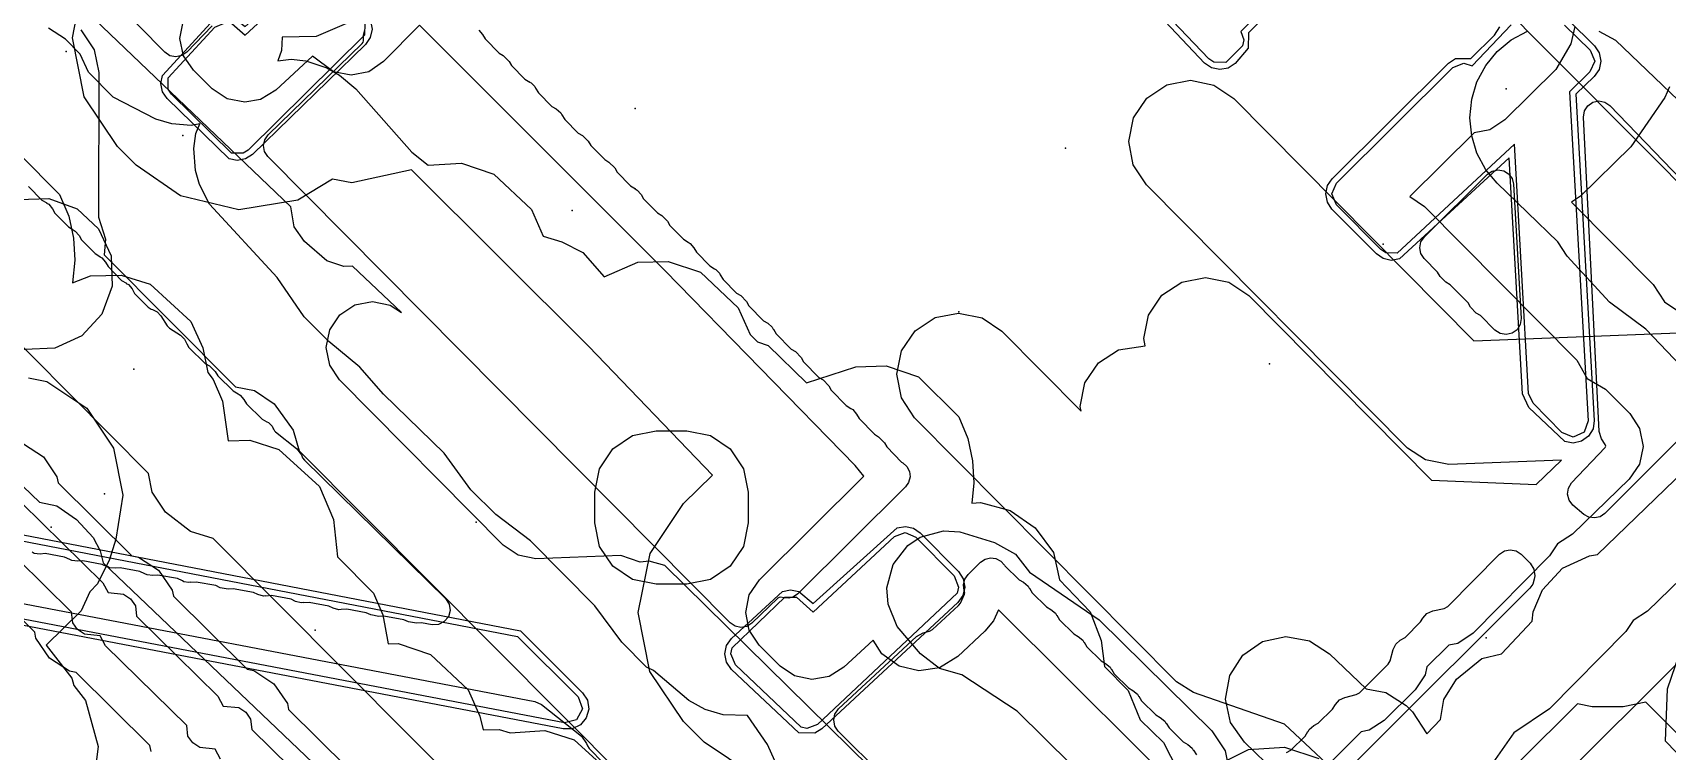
# Model space of a CAD drawing. Header units: metres. Extents: x -2677 to -840, y 169 to 1487.
# Drawn here: x -2070.3 to -2017.1, y 736 to 759.4 of the extents above; entities that cross this region are included whole.
import ezdxf

# ---------------------------------------------------------------- set-up
doc = ezdxf.new("R2010")
doc.units = ezdxf.units.M
for name, color, linetype in [('AI_GREENING_EXCLUSIONS', 1, 'Continuous'), ('AI_GREENING_LAWN', 82, 'Continuous'), ('AI_GREENING_REJECTED', 6, 'Continuous')]:
    doc.layers.add(name, color=color, linetype=linetype)

msp = doc.modelspace()

# ---------------------------------------------------------------- linework, layer by layer
at = {"layer": 'AI_GREENING_EXCLUSIONS'}
for points in [[(-2009.949, 688.094), (-2036.796, 715.169), (-2037.536, 715.399), (-2038.355, 716.026), (-2038.787, 716.677), (-2038.907, 717.291), (-2064.391, 742.912), (-2065.131, 743.141), (-2065.949, 743.769), (-2066.381, 744.419), (-2066.501, 745.034), (-2071.59, 750.15), (-2088.021, 767.465)], [(-2046.83, 735.221), (-2048.408, 736.283), (-2049.086, 736.959), (-2050.175, 738.585), (-2050.557, 740.505), (-2050.171, 742.425), (-2049.078, 744.049), (-2048.142, 744.978), (-2052.17, 749.166), (-2057.934, 754.913), (-2059.877, 754.496), (-2060.513, 754.617), (-2061.636, 753.927), (-2063.562, 753.62), (-2065.46, 754.073), (-2066.902, 755.075), (-2067.509, 755.68), (-2068.596, 757.3), (-2068.979, 759.213), (-2068.602, 761.127)], [(-2037.66, 730.194), (-2049.691, 742.032), (-2050.199, 742.176), (-2050.488, 742.143), (-2051.118, 742.359), (-2053.892, 742.255), (-2054.466, 742.372), (-2054.951, 742.699), (-2060.279, 748.075), (-2060.602, 748.563), (-2060.714, 749.137), (-2060.597, 749.711), (-2060.27, 750.196), (-2059.781, 750.519), (-2059.207, 750.63), (-2058.633, 750.514), (-2058.269, 750.268), (-2059.854, 751.786), (-2060.142, 751.766), (-2060.697, 751.953), (-2061.421, 752.585), (-2061.757, 753.065), (-2061.869, 753.716), (-2069.473, 760.998)], [(-2015.757, 753.564), (-2022.907, 760.759)], [(-2086.213, 760.101), (-2070.581, 744.607), (-2070.051, 744.101), (-2069.482, 743.976), (-2068.841, 743.531), (-2068.304, 742.944), (-2068.071, 742.515), (-2067.979, 742.125), (-2033.634, 709.363), (-2032.858, 709.186), (-2032.561, 708.974), (-2031.189, 708.552), (-2010.872, 711.37)], [(-2086.213, 760.101), (-2070.581, 744.607), (-2070.051, 744.101), (-2069.482, 743.976), (-2068.841, 743.531), (-2068.304, 742.944), (-2068.071, 742.515), (-2067.979, 742.125), (-2033.634, 709.363), (-2032.858, 709.186), (-2032.561, 708.974), (-2031.189, 708.552), (-2010.872, 711.37)], [(-2046.016, 735.457), (-2046.346, 736.208), (-2047, 737.151), (-2047.792, 737.169), (-2048.377, 737.348), (-2048.904, 737.634), (-2050.055, 738.613), (-2050.283, 738.729), (-2051.094, 739.54), (-2051.97, 740.726), (-2054.066, 742.838), (-2055.193, 743.692), (-2056.003, 744.503), (-2056.879, 745.689), (-2058.848, 747.609), (-2059.621, 748.496), (-2060.626, 749.326), (-2061.436, 750.136), (-2062.307, 751.408), (-2064.511, 753.795), (-2064.841, 754.444), (-2064.967, 754.893), (-2065.024, 755.611), (-2064.964, 756.097), (-2064.829, 756.419), (-2065.109, 756.36), (-2065.744, 756.419), (-2066.261, 756.572), (-2067.648, 757.285), (-2068.458, 758.095), (-2068.721, 758.683), (-2069.203, 759.169), (-2069.761, 759.529)], [(-2068.699, 759.476), (-2068.268, 758.826), (-2068.118, 758.089), (-2068.133, 753.378), (-2067.9, 752.663), (-2067.94, 752.152), (-2063.663, 747.852), (-2063.053, 747.729), (-2062.406, 747.294), (-2061.788, 746.436), (-2061.593, 745.771), (-2036.068, 720.109)], [(-2031.979, 733.778), (-2038.832, 740.594), (-2038.99, 740.235), (-2039.271, 739.891), (-2040.149, 739.073), (-2040.749, 738.707), (-2041.417, 738.604), (-2042.066, 738.76), (-2042.621, 739.157), (-2042.905, 739.608), (-2043.859, 738.724), (-2044.344, 738.423), (-2044.906, 738.325), (-2045.464, 738.444), (-2045.938, 738.762), (-2046.615, 739.438), (-2046.942, 739.926), (-2047.057, 740.502), (-2046.941, 741.077), (-2046.613, 741.565), (-2043.212, 744.94), (-2043.49, 745.295), (-2049.684, 751.629), (-2057.679, 759.629), (-2058.847, 758.443), (-2059.331, 758.114), (-2059.904, 757.996), (-2060.479, 758.106), (-2061.162, 758.619), (-2062.352, 757.516), (-2062.851, 757.209), (-2063.369, 757.116), (-2063.944, 757.229), (-2064.431, 757.554), (-2065.038, 758.159), (-2065.357, 758.627), (-2065.479, 759.199), (-2065.366, 759.793)], [(-2059.906, 759.748), (-2061.046, 759.256), (-2062.147, 759.242), (-2062.169, 758.806), (-2062.289, 758.468), (-2061.857, 758.524), (-2061.377, 758.465), (-2060.7, 758.241), (-2060.281, 758.003), (-2059.755, 757.551), (-2057.925, 755.488), (-2057.394, 755.073), (-2056.309, 755.133), (-2055.259, 754.781), (-2054.035, 753.623), (-2053.648, 752.761), (-2053.04, 752.576), (-2052.357, 752.221), (-2051.665, 751.438), (-2050.574, 751.91), (-2049.579, 751.937), (-2048.529, 751.584), (-2047.305, 750.426), (-2046.916, 749.555), (-2046.668, 749.32), (-2046.331, 749.194), (-2045.078, 747.985), (-2043.477, 748.505), (-2042.483, 748.532), (-2041.433, 748.18), (-2040.123, 746.875), (-2039.823, 746.165), (-2039.668, 745.446), (-2039.629, 744.729), (-2039.694, 744.067), (-2039.411, 744.087), (-2038.452, 743.823), (-2037.632, 743.26), (-2037.041, 742.46), (-2036.841, 741.565), (-2035.837, 740.526), (-2035.487, 739.593), (-2035.374, 738.746), (-2034.61, 737.963), (-2034.213, 737.014), (-2033.452, 736.266), (-2032.998, 735.382)], [(-2020.066, 759.59), (-2020.189, 759.018), (-2020.677, 758.186), (-2022.342, 756.542), (-2022.83, 756.219), (-2023.335, 756.121), (-2025.43, 754.045), (-2024.959, 753.727), (-2020.002, 748.723), (-2019.657, 748.124), (-2019.061, 747.774), (-2018.276, 746.981), (-2017.952, 746.49), (-2017.841, 745.911), (-2017.962, 745.335), (-2018.295, 744.85), (-2020.138, 743.057), (-2020.629, 742.738), (-2020.889, 742.344), (-2023.373, 739.829), (-2023.867, 739.496), (-2024.163, 739.438), (-2024.884, 738.734), (-2024.937, 738.476), (-2025.265, 737.991), (-2026.274, 736.992), (-2026.762, 736.669), (-2027.018, 736.62), (-2029.871, 733.778)], [(-2020.27, 759.787), (-2019.417, 758.955), (-2019.266, 758.725), (-2019.216, 758.455), (-2019.273, 758.187), (-2019.43, 757.961), (-2020.032, 757.379), (-2019.428, 746.758), (-2019.468, 746.48), (-2019.614, 746.241), (-2019.842, 746.078), (-2020.116, 746.018), (-2020.391, 746.07), (-2021.565, 747.175), (-2021.766, 747.627), (-2022.203, 755.309), (-2025.772, 752.018), (-2026.037, 751.971), (-2026.3, 752.028), (-2026.522, 752.179), (-2027.969, 753.64), (-2028.12, 753.867), (-2028.172, 754.135), (-2028.172, 754.135), (-2028.118, 754.403), (-2027.965, 754.629), (-2024.172, 758.389), (-2023.944, 758.539), (-2023.446, 758.545), (-2022.676, 759.308), (-2022.508, 759.574)], [(-2020.398, 759.633), (-2019.559, 758.815), (-2019.416, 758.458), (-2019.569, 758.105), (-2020.237, 757.459), (-2019.628, 746.746), (-2019.761, 746.377), (-2020.119, 746.218), (-2020.482, 746.366), (-2021.423, 747.315), (-2021.567, 747.639), (-2022.028, 755.749), (-2025.844, 752.205), (-2026.221, 752.212), (-2026.38, 752.319), (-2027.827, 753.78), (-2027.972, 754.134), (-2027.824, 754.487), (-2024.031, 758.247), (-2024.031, 758.247), (-2023.677, 758.391), (-2023.409, 758.3), (-2022.138, 759.634)], [(-2016.374, 748.284), (-2017.751, 749.728), (-2018.929, 750.604), (-2020.308, 752.106), (-2020.612, 752.578), (-2022.593, 754.481), (-2022.955, 754.916), (-2023.249, 755.464), (-2023.42, 756.028), (-2023.479, 756.612), (-2023.42, 757.215), (-2023.25, 757.779), (-2022.964, 758.314), (-2022.964, 758.314), (-2022.594, 758.767), (-2022.132, 759.146), (-2021.604, 759.429)], [(-2019.286, 759.432), (-2018.734, 759.137), (-2016.701, 757.186)], [(-2027.316, 734.801), (-2029.513, 736.865), (-2032.473, 737.898), (-2033.029, 738.248), (-2041.557, 746.847), (-2041.987, 747.497), (-2042.136, 748.263), (-2041.981, 749.028), (-2041.544, 749.675), (-2040.893, 750.106), (-2040.127, 750.255), (-2039.363, 750.099), (-2038.716, 749.662), (-2036.135, 747.059), (-2036.166, 747.217), (-2036.011, 747.982), (-2035.574, 748.629), (-2034.923, 749.06), (-2034.052, 749.187), (-2034.097, 749.422), (-2033.942, 750.187), (-2033.505, 750.833), (-2032.854, 751.264), (-2032.088, 751.413), (-2031.324, 751.257), (-2030.677, 750.821), (-2024.727, 744.818), (-2021.326, 744.676), (-2021.326, 744.676), (-2020.501, 745.46), (-2024.161, 745.323), (-2024.926, 745.478), (-2025.511, 745.856), (-2034.009, 754.427), (-2034.44, 755.078), (-2034.588, 755.844), (-2034.433, 756.608), (-2033.996, 757.255), (-2033.346, 757.686), (-2032.58, 757.835), (-2031.815, 757.679), (-2031.168, 757.243), (-2023.35, 749.355), (-2015.311, 749.66)], [(-2016.979, 757.625), (-2017.133, 757.274), (-2018.244, 755.67), (-2019.878, 754.056), (-2020.169, 753.864), (-2017.515, 751.186), (-2017.139, 750.618), (-2016.575, 750.237)], [(-2070.704, 755.425), (-2069.394, 754.12), (-2069.094, 753.411), (-2068.939, 752.691), (-2068.9, 751.974), (-2068.974, 751.243), (-2068.386, 751.464), (-2067.392, 751.491), (-2066.443, 751.191), (-2065.118, 749.98), (-2064.733, 749.124), (-2064.569, 748.318), (-2064.396, 748.089), (-2064.096, 747.38), (-2063.906, 746.095), (-2063.203, 746.114), (-2062.254, 745.814), (-2060.929, 744.604), (-2060.483, 743.528), (-2060.349, 742.313), (-2059.175, 741.136), (-2058.875, 740.427), (-2058.697, 739.482), (-2058.368, 739.491), (-2057.318, 739.139), (-2056.094, 737.981), (-2055.709, 737.125), (-2055.607, 736.685), (-2055.086, 736.698), (-2054.725, 736.584), (-2053.595, 736.662), (-2052.647, 736.361), (-2051.321, 735.151)], [(-2070.413, 748.143), (-2069.81, 748.024), (-2068.513, 747.156), (-2067.645, 745.859), (-2067.341, 744.328), (-2067.562, 742.887), (-2067.774, 742.232), (-2068.166, 741.442), (-2068.415, 741.175), (-2068.688, 740.562), (-2069.831, 739.439), (-2068.994, 738.361), (-2068.931, 738.129), (-2068.554, 737.644), (-2068.142, 736.139), (-2068.337, 734.59), (-2069.11, 733.234), (-2069.992, 732.474), (-2070.858, 731.89)], [(-2070.575, 745.998), (-2069.923, 745.57), (-2069.484, 744.925), (-2069.443, 744.726), (-2067.044, 742.349), (-2066.823, 742.306), (-2066.17, 741.878), (-2065.732, 741.233), (-2065.69, 741.034), (-2063.292, 738.657), (-2063.071, 738.615), (-2062.418, 738.186), (-2061.98, 737.541), (-2061.938, 737.342), (-2059.055, 734.488)], [(-2029.787, 735.285), (-2030.822, 736.282), (-2031.268, 736.923), (-2031.434, 737.685), (-2031.296, 738.454), (-2030.875, 739.11), (-2030.234, 739.556), (-2029.472, 739.722), (-2028.704, 739.584), (-2028.047, 739.163), (-2026.858, 738.017), (-2026.214, 737.902), (-2025.557, 737.48), (-2025.343, 737.274), (-2024.879, 736.548), (-2024.435, 737.025), (-2024.33, 737.671), (-2023.92, 738.335), (-2023.085, 739.008), (-2022.447, 739.16), (-2021.454, 740.225), (-2021.415, 740.523), (-2021.113, 741.246), (-2020.466, 741.945), (-2019.584, 742.354), (-2019.325, 742.393), (-2016.19, 745.421)], [(-2070.639, 744.079), (-2067.992, 741.474), (-2067.818, 741.151), (-2067.311, 741.101), (-2067.082, 740.951), (-2066.929, 740.726), (-2066.887, 740.387), (-2064.24, 737.783), (-2064.066, 737.459), (-2063.559, 737.41), (-2063.33, 737.26), (-2063.177, 737.034), (-2063.135, 736.696), (-2060.003, 733.614)], [(-2064.152, 735.733), (-2064.326, 736.057), (-2064.833, 736.106), (-2065.062, 736.256), (-2065.215, 736.482), (-2065.257, 736.82), (-2067.904, 739.424), (-2068.078, 739.748), (-2068.585, 739.798), (-2068.814, 739.947), (-2068.967, 740.173), (-2069.009, 740.512), (-2071.656, 743.116)], [(-2034.695, 733.805), (-2038.219, 737.286), (-2040.02, 738.478), (-2040.745, 738.676), (-2041.362, 739.154), (-2042.123, 740.052), (-2042.424, 740.772), (-2042.46, 741.311), (-2042.254, 742.064), (-2041.776, 742.681), (-2041.373, 742.952), (-2040.622, 743.165), (-2040.083, 743.134), (-2038.959, 742.785), (-2038.278, 742.404), (-2037.812, 741.814), (-2037.812, 741.814), (-2035.547, 740.269), (-2031.884, 736.65), (-2031.447, 736.004), (-2031.29, 735.24)], [(-2066.412, 735.974), (-2066.453, 736.173), (-2068.852, 738.55), (-2069.073, 738.592), (-2069.725, 739.021), (-2070.164, 739.666), (-2070.205, 739.865), (-2072.604, 742.242)], [(-2015.854, 742.342), (-2017.697, 740.549), (-2018.158, 740.249), (-2018.398, 739.885), (-2020.882, 737.369), (-2022.047, 736.586), (-2022.803, 735.503)], [(-2016.536, 739.527), (-2017.059, 738.009), (-2017.116, 736.324), (-2012.71, 731.794)], [(-2009.236, 729.083), (-2017.75, 737.581), (-2018.494, 737.433), (-2019.494, 737.433), (-2019.972, 737.528), (-2021.881, 735.635), (-2020.491, 733.689), (-2014.305, 727.328)], [(-2032.38, 735.202), (-2030.684, 736.045), (-2029.516, 736.124), (-2028.399, 735.749)]]:
    msp.add_lwpolyline(points, dxfattribs=at)
for points in [[(-2031.354, 758.233), (-2031.622, 758.181), (-2031.89, 758.236), (-2032.116, 758.388), (-2033.584, 759.945), (-2033.636, 760.215), (-2033.58, 760.483), (-2033.425, 760.71), (-2027.71, 766.304), (-2027.483, 766.453), (-2027.217, 766.504), (-2026.951, 766.45), (-2026.29, 765.864), (-2025.883, 765.188), (-2025.802, 764.558), (-2025.962, 763.937), (-2026.168, 763.607), (-2026.337, 763.421), (-2026.749, 763.285), (-2030.688, 759.382), (-2030.699, 758.882), (-2031.126, 758.384), (-2031.354, 758.233)], [(-2031.43, 758.418), (-2031.813, 758.42), (-2031.974, 758.529), (-2033.399, 760.021), (-2033.396, 760.405), (-2033.285, 760.567), (-2027.408, 766.268), (-2027.028, 766.266), (-2026.431, 765.723), (-2026.079, 765.147), (-2025.999, 764.592), (-2026.132, 764.043), (-2026.337, 763.712), (-2026.618, 763.498), (-2026.83, 763.487), (-2030.932, 759.421), (-2030.844, 759.15), (-2030.883, 758.96), (-2031.43, 758.418)], [(-2059.435, 758.997), (-2063.118, 755.42), (-2063.346, 755.272), (-2063.613, 755.222), (-2063.879, 755.277), (-2065.892, 757.24), (-2066.041, 757.463), (-2066.094, 757.726), (-2066.045, 757.99), (-2064.482, 759.697), (-2064.257, 759.854), (-2063.99, 759.913), (-2063.72, 759.865), (-2063.352, 759.584), (-2061.368, 761.349), (-2061.105, 761.395), (-2060.845, 761.339), (-2060.624, 761.19), (-2059.428, 759.994), (-2059.275, 759.765), (-2059.223, 759.494), (-2059.279, 759.224), (-2059.435, 758.997)], [(-2063.801, 755.462), (-2065.75, 757.38), (-2065.856, 757.54), (-2065.859, 757.916), (-2064.337, 759.559), (-2063.986, 759.713), (-2063.793, 759.679), (-2063.355, 759.308), (-2061.458, 761.062), (-2061.109, 761.195), (-2060.765, 761.048), (-2059.569, 759.853), (-2059.46, 759.689), (-2059.463, 759.303), (-2063.257, 755.563), (-2063.42, 755.458), (-2063.801, 755.462)], [(-2067.679, 751.131), (-2068.02, 750.214), (-2068.667, 749.515), (-2069.549, 749.106), (-2070.535, 749.067), (-2071.452, 749.408), (-2072.151, 750.055), (-2072.56, 750.937), (-2072.599, 751.923), (-2072.258, 752.84), (-2071.611, 753.539), (-2070.729, 753.948), (-2069.743, 753.987), (-2068.826, 753.646), (-2068.127, 752.999), (-2067.718, 752.117), (-2067.679, 751.131)], [(-2048.208, 741.574), (-2048.973, 741.422), (-2049.973, 741.422), (-2050.738, 741.574), (-2051.387, 742.008), (-2051.821, 742.657), (-2051.973, 743.422), (-2051.973, 744.422), (-2051.821, 745.187), (-2051.387, 745.836), (-2050.738, 746.27), (-2049.973, 746.422), (-2048.973, 746.422), (-2048.208, 746.27), (-2047.559, 745.836), (-2047.125, 745.187), (-2046.973, 744.422), (-2046.973, 743.422), (-2047.125, 742.657), (-2047.559, 742.008), (-2048.208, 741.574)], [(-2076.526, 741.224), (-2076.892, 741.42), (-2078.755, 743.304), (-2078.914, 743.552), (-2078.956, 743.843), (-2078.875, 744.126), (-2078.685, 744.35), (-2078.42, 744.477), (-2078.126, 744.484), (-2054.391, 739.902), (-2052.368, 737.893), (-2052.21, 737.645), (-2052.168, 737.354), (-2052.249, 737.072), (-2052.439, 736.847), (-2052.705, 736.721), (-2052.998, 736.714), (-2076.526, 741.224)], [(-2078.756, 743.83), (-2078.563, 744.192), (-2078.163, 744.287), (-2054.485, 739.725), (-2052.51, 737.753), (-2052.368, 737.368), (-2052.561, 737.006), (-2052.961, 736.911), (-2076.489, 741.421), (-2076.75, 741.56), (-2078.613, 743.445), (-2078.756, 743.83)], [(-2040.151, 740.831), (-2044.583, 736.715), (-2044.807, 736.575), (-2045.326, 736.581), (-2047.525, 738.652), (-2047.682, 738.882), (-2047.736, 739.154), (-2047.681, 739.427), (-2047.523, 739.656), (-2045.86, 741.193), (-2045.594, 741.243), (-2045.33, 741.189), (-2044.861, 740.795), (-2042.123, 743.263), (-2041.859, 743.308), (-2041.598, 743.251), (-2041.377, 743.1), (-2040.129, 741.836), (-2039.977, 741.603), (-2039.928, 741.329), (-2039.989, 741.057), (-2040.151, 740.831)], [(-2045.25, 736.766), (-2047.385, 738.795), (-2047.536, 739.154), (-2047.497, 739.349), (-2045.785, 741.007), (-2045.407, 741.004), (-2044.866, 740.518), (-2042.215, 742.975), (-2041.864, 743.108), (-2041.519, 742.959), (-2040.272, 741.695), (-2040.128, 741.333), (-2040.171, 741.139), (-2044.719, 736.862), (-2045.065, 736.728), (-2045.25, 736.766)]]:
    msp.add_lwpolyline(points, close=True, dxfattribs=at)
at = {"layer": 'AI_GREENING_LAWN'}
for points in [[(-2064.424, 759.611), (-2065.249, 758.75), (-2065.412, 758.637), (-2065.607, 758.596), (-2065.801, 758.634), (-2065.966, 758.745), (-2081.132, 774.104)], [(-2055.745, 759.468), (-2055.623, 759.323), (-2055.542, 759.178), (-2055.088, 758.72), (-2054.949, 758.641), (-2054.76, 758.45), (-2054.682, 758.31), (-2054.246, 757.868), (-2054.09, 757.773), (-2054.091, 757.771), (-2054.041, 757.747), (-2053.926, 757.63), (-2053.902, 757.58), (-2053.9, 757.582), (-2053.807, 757.425), (-2053.369, 756.984), (-2053.225, 756.902), (-2053.081, 756.779), (-2053.045, 756.71), (-2053.04, 756.714), (-2052.947, 756.557), (-2052.509, 756.116), (-2052.369, 756.037), (-2052.181, 755.847), (-2052.102, 755.706), (-2051.649, 755.249), (-2051.509, 755.169), (-2051.321, 754.978), (-2051.243, 754.838), (-2050.806, 754.396), (-2050.65, 754.302), (-2050.653, 754.296), (-2050.586, 754.26), (-2050.463, 754.115), (-2050.382, 753.97), (-2049.929, 753.513), (-2049.789, 753.433), (-2049.601, 753.242), (-2049.523, 753.103), (-2049.087, 752.66), (-2048.93, 752.566), (-2048.934, 752.56), (-2048.866, 752.524), (-2048.743, 752.378), (-2048.663, 752.235), (-2048.229, 751.792), (-2048.075, 751.698), (-2048.076, 751.695), (-2048.026, 751.67), (-2047.911, 751.553), (-2047.887, 751.503), (-2047.885, 751.504), (-2047.793, 751.346), (-2047.358, 750.903), (-2047.22, 750.823), (-2047.032, 750.631), (-2046.955, 750.49), (-2046.48, 750.004), (-2046.336, 749.921), (-2046.193, 749.796), (-2046.158, 749.728), (-2046.153, 749.731), (-2046.061, 749.573), (-2045.577, 749.079), (-2045.438, 748.999), (-2045.251, 748.807), (-2045.173, 748.667), (-2044.674, 748.155), (-2044.535, 748.075), (-2044.347, 747.883), (-2044.27, 747.742), (-2043.788, 747.247), (-2043.632, 747.151), (-2043.636, 747.146), (-2043.568, 747.109), (-2043.447, 746.963), (-2043.367, 746.818), (-2042.868, 746.307), (-2042.729, 746.226), (-2042.541, 746.034), (-2042.464, 745.894), (-2041.982, 745.398), (-2041.945, 745.375), (-2041.811, 745.255), (-2041.729, 745.095), (-2041.708, 744.917), (-2041.752, 744.742), (-2041.855, 744.595), (-2045.365, 741.113), (-2045.499, 741.018), (-2045.657, 740.971), (-2045.821, 740.979), (-2045.911, 740.998), (-2045.967, 740.996), (-2046.015, 740.968), (-2046.862, 740.155), (-2047.024, 740.05), (-2047.214, 740.015), (-2047.403, 740.055), (-2047.563, 740.163), (-2062.611, 755.348), (-2062.719, 755.512), (-2062.755, 755.705), (-2062.715, 755.897), (-2062.604, 756.059), (-2059.54, 759.034), (-2059.514, 759.072), (-2059.504, 759.118), (-2059.501, 759.292), (-2059.462, 759.477)], [(-2014.656, 748.155), (-2019.09, 743.728), (-2019.242, 743.624), (-2019.421, 743.582), (-2019.604, 743.608), (-2019.765, 743.699), (-2020.123, 744), (-2020.248, 744.159), (-2020.3, 744.354), (-2020.271, 744.553), (-2020.166, 744.725), (-2019.079, 745.882), (-2019.055, 745.924), (-2019.071, 745.969), (-2019.191, 746.159), (-2019.268, 746.401), (-2019.779, 756.636), (-2019.779, 756.636), (-2019.749, 756.834), (-2019.643, 757.005), (-2019.478, 757.12), (-2019.282, 757.161), (-2019.085, 757.122), (-2018.92, 757.008), (-2014.853, 752.788)], [(-2070.41, 754.379), (-2069.969, 753.933), (-2069.813, 753.838), (-2069.817, 753.833), (-2069.749, 753.797), (-2069.626, 753.652), (-2069.546, 753.507), (-2069.105, 753.062), (-2068.949, 752.967), (-2068.952, 752.962), (-2068.884, 752.926), (-2068.762, 752.78), (-2068.681, 752.636), (-2068.241, 752.191), (-2068.085, 752.096), (-2068.088, 752.09), (-2068.02, 752.054), (-2067.898, 751.909), (-2067.817, 751.765), (-2067.377, 751.319), (-2067.22, 751.225), (-2067.224, 751.219), (-2067.156, 751.183), (-2067.033, 751.038), (-2066.953, 750.894), (-2066.514, 750.448), (-2066.411, 750.385), (-2066.375, 750.374), (-2066.219, 750.294), (-2066.1, 750.164), (-2065.892, 749.835), (-2065.817, 749.76), (-2065.46, 749.53), (-2065.326, 749.403), (-2065.255, 749.251), (-2065.183, 749.128), (-2064.659, 748.617), (-2064.518, 748.539), (-2064.326, 748.352), (-2064.246, 748.214), (-2063.74, 747.718), (-2063.582, 747.626), (-2063.585, 747.62), (-2063.517, 747.586), (-2063.392, 747.442), (-2063.309, 747.299), (-2062.802, 746.804), (-2062.645, 746.712), (-2062.646, 746.71), (-2062.596, 746.686), (-2062.479, 746.572), (-2062.432, 746.479), (-2062.428, 746.481), (-2062.396, 746.415), (-2062.371, 746.388), (-2061.677, 745.845), (-2061.523, 745.642), (-2061.482, 745.544), (-2061.427, 745.462), (-2056.832, 740.955), (-2056.716, 740.779), (-2056.682, 740.571), (-2056.737, 740.368), (-2056.871, 740.206), (-2057.06, 740.113), (-2057.27, 740.106), (-2057.615, 740.168), (-2057.775, 740.153), (-2058.039, 740.2), (-2058.184, 740.27), (-2058.841, 740.39), (-2059.001, 740.375), (-2059.265, 740.423), (-2059.409, 740.493), (-2060.044, 740.609), (-2060.226, 740.597), (-2060.227, 740.603), (-2060.303, 740.594), (-2060.487, 740.643), (-2060.635, 740.715), (-2061.27, 740.831), (-2061.452, 740.819), (-2061.453, 740.825), (-2061.529, 740.816), (-2061.713, 740.865), (-2061.861, 740.937), (-2062.496, 741.053), (-2062.678, 741.041), (-2062.679, 741.047), (-2062.755, 741.038), (-2062.938, 741.087), (-2063.087, 741.159), (-2063.745, 741.278), (-2063.905, 741.263), (-2064.169, 741.311), (-2064.313, 741.381), (-2064.948, 741.497), (-2065.13, 741.485), (-2065.13, 741.488), (-2065.185, 741.479), (-2065.346, 741.508), (-2065.396, 741.536), (-2065.397, 741.534), (-2065.562, 741.609), (-2066.195, 741.725), (-2066.358, 741.711), (-2066.548, 741.731), (-2066.616, 741.767), (-2066.618, 741.761), (-2066.784, 741.838), (-2067.418, 741.957), (-2067.583, 741.943), (-2067.772, 741.963), (-2067.84, 741.999), (-2067.843, 741.994), (-2068.008, 742.07), (-2068.643, 742.189), (-2068.807, 742.175), (-2068.996, 742.196), (-2069.064, 742.232), (-2069.067, 742.226), (-2069.232, 742.303), (-2069.867, 742.422), (-2070.031, 742.408), (-2070.22, 742.428), (-2070.288, 742.464)], [(-1998.889, 735.832), (-2017.761, 717.263), (-2017.94, 717.149), (-2018.151, 717.121), (-2018.355, 717.182), (-2018.514, 717.323), (-2018.601, 717.517), (-2021.893, 733.342), (-2021.898, 733.518), (-2021.89, 733.568), (-2021.842, 733.72), (-2021.748, 733.849), (-2021.748, 733.849), (-2011.217, 744.329)], [(-2029.45, 735.943), (-2029.31, 736.021), (-2028.846, 736.477), (-2028.751, 736.633), (-2028.745, 736.63), (-2028.709, 736.698), (-2028.564, 736.82), (-2028.419, 736.9), (-2027.955, 737.357), (-2027.86, 737.513), (-2027.729, 737.657), (-2027.552, 737.739), (-2027.184, 737.829), (-2027.07, 737.893), (-2026.137, 738.818), (-2026.072, 738.931), (-2025.977, 739.296), (-2025.892, 739.472), (-2025.747, 739.601), (-2025.589, 739.694), (-2025.083, 740.195), (-2025.015, 740.315), (-2024.877, 740.469), (-2024.688, 740.555), (-2024.319, 740.636), (-2024.198, 740.703), (-2022.519, 742.402), (-2022.356, 742.512), (-2022.164, 742.55), (-2021.972, 742.512), (-2021.809, 742.403), (-2021.513, 742.106), (-2021.395, 741.918), (-2021.37, 741.697), (-2021.382, 741.593), (-2021.428, 741.432), (-2021.525, 741.296), (-2031.649, 731.187)], [(-2038.269, 730.91), (-2044.045, 736.641), (-2044.156, 736.807), (-2044.193, 737.004), (-2044.15, 737.199), (-2044.033, 737.362), (-2041.493, 739.721), (-2041.282, 739.838), (-2041.078, 739.892), (-2040.974, 739.95), (-2040.125, 740.735), (-2040.069, 740.813), (-2039.935, 741.101), (-2039.924, 741.144), (-2039.93, 741.189), (-2039.942, 741.225), (-2039.967, 741.408), (-2039.924, 741.587), (-2039.819, 741.738), (-2039.41, 742.142), (-2039.262, 742.243), (-2039.088, 742.286), (-2038.91, 742.264), (-2038.751, 742.18), (-2038.632, 742.046), (-2038.618, 742.024), (-2038.154, 741.567), (-2038.01, 741.487), (-2037.864, 741.364), (-2037.828, 741.297), (-2037.828, 741.297), (-2037.822, 741.3), (-2037.728, 741.144), (-2037.264, 740.687), (-2037.119, 740.607), (-2036.974, 740.485), (-2036.938, 740.417), (-2036.932, 740.42), (-2036.837, 740.264), (-2036.373, 739.808), (-2036.229, 739.727), (-2036.083, 739.605), (-2036.047, 739.537), (-2036.042, 739.541), (-2035.947, 739.384), (-2035.483, 738.928), (-2035.338, 738.848), (-2035.193, 738.725), (-2035.157, 738.658), (-2035.151, 738.661), (-2035.056, 738.505), (-2034.592, 738.048), (-2034.448, 737.968), (-2034.302, 737.846), (-2034.266, 737.778), (-2034.261, 737.781), (-2034.166, 737.625), (-2033.702, 737.168), (-2033.558, 737.088), (-2033.412, 736.966), (-2033.376, 736.898), (-2033.37, 736.902), (-2033.275, 736.745), (-2032.812, 736.289), (-2032.667, 736.208), (-2032.522, 736.086), (-2032.485, 736.018), (-2032.48, 736.022), (-2032.385, 735.866)], [(-2073.778, 741.41), (-2053.922, 737.604), (-2053.706, 737.506), (-2052.401, 736.477), (-2052.236, 736.243), (-2052.211, 736.167), (-2052.153, 736.073), (-2051.688, 735.598)]]:
    msp.add_lwpolyline(points, dxfattribs=at)
msp.add_lwpolyline([(-2022.218, 754.784), (-2022.106, 754.631), (-2022.059, 754.447), (-2021.808, 750.082), (-2021.837, 749.884), (-2021.941, 749.713), (-2022.104, 749.597), (-2022.299, 749.553), (-2022.496, 749.59), (-2022.662, 749.701), (-2023.131, 750.174), (-2023.27, 750.254), (-2023.459, 750.444), (-2023.537, 750.585), (-2024.122, 751.175), (-2024.262, 751.255), (-2024.45, 751.445), (-2024.529, 751.585), (-2024.966, 752.028), (-2025.073, 752.19), (-2025.11, 752.381), (-2025.071, 752.572), (-2024.962, 752.734), (-2022.911, 754.773), (-2022.753, 754.879), (-2022.567, 754.918), (-2022.379, 754.885), (-2022.218, 754.784)], close=True, dxfattribs=at)
at = {"layer": 'AI_GREENING_REJECTED'}
for p in [(-2069.18, 758.77), (-2022.3, 757.56), (-2050.66, 756.92), (-2065.38, 756.04), (-2036.64, 755.62), (-2052.71, 753.59), (-2026.3, 752.5), (-2040.12, 750.29), (-2066.98, 748.43), (-2030, 748.6), (-2067.93, 744.37), (-2069.67, 743.28), (-2055.83, 743.45), (-2061.07, 739.93), (-2022.95, 739.68)]:
    msp.add_point(p, dxfattribs=at)

doc.saveas('drawing.dxf')
